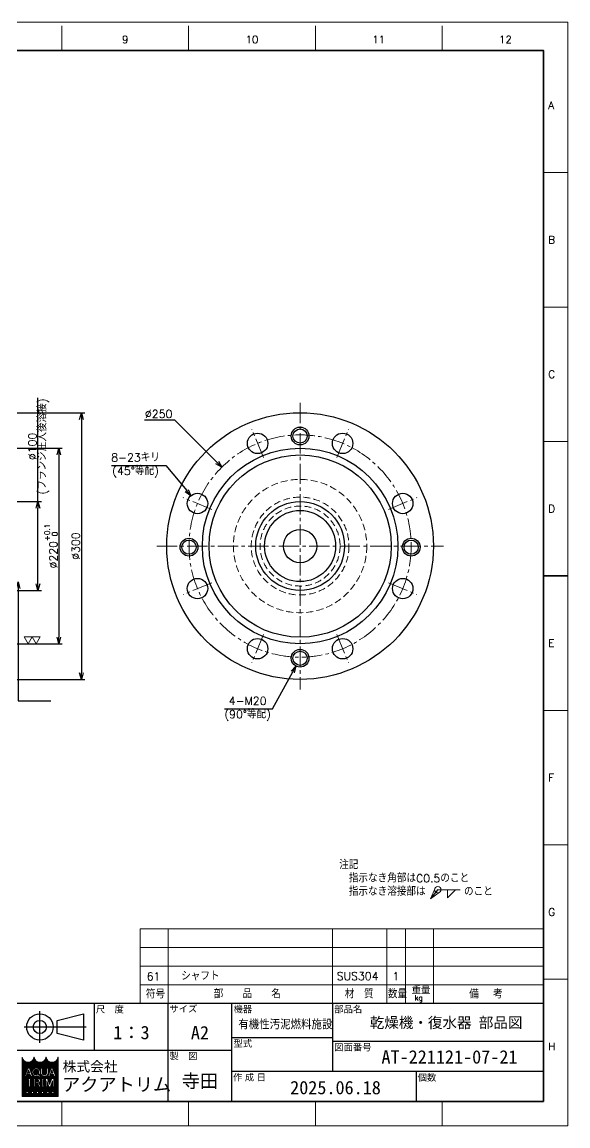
# Model space of a CAD drawing. Header units: millimetres. Extents: x 0 to 1764, y -17 to 1242.
# Drawn here: x 1150 to 1764, y 0 to 1242 of the extents above; entities that cross this region are included whole.
import ezdxf
from ezdxf.enums import TextEntityAlignment as Align

# ---------------------------------------------------------------- set-up
doc = ezdxf.new("R2010")
doc.units = ezdxf.units.MM
doc.header["$LTSCALE"] = 1.2
doc.header["$PDMODE"] = 99
doc.header["$PDSIZE"] = 1
doc.linetypes.add('CENTER2', pattern=[28.575, 19.05, -3.175, 3.175, -3.175])
doc.linetypes.add('HIDDEN', pattern=[9.525, 6.35, -3.175])
for name, color, linetype, lineweight in [('04_HIDDEN', 2, 'HIDDEN', 13), ('05_CENTER', 4, 'CENTER2', 13), ('07_TEXT', 3, 'Continuous', 13), ('08_DIM', 3, 'Continuous', 13), ('90_FRAME', 5, 'Continuous', 35)]:
    doc.layers.add(name, color=color, linetype=linetype, lineweight=lineweight)
doc.layers.add('91_BLANK', color=5, linetype='Continuous', lineweight=0, plot=False)
doc.styles.add('KSS_TXT', font='txt.shx', dxfattribs={"bigfont": 'extfont2.shx'})
doc.styles.add('MS_G', font='MS Gothic.ttf')
doc.styles.get("Standard").update_dxf_attribs({"font": 'txt.shx', "bigfont": 'extfont2.shx'})
doc.styles.add('表題用', font='MS PGothic.ttf')
doc.dimstyles.new('KSS_DIM', dxfattribs={"dimscale": 3, "dimtxt": 3, "dimasz": 2.5, "dimexe": 1.25, "dimexo": 0.625, "dimtad": 1, "dimdsep": 46, "dimtxsty": 'KSS_TXT', "dimblk": 'OPEN30', "dimcen": 0, "dimazin": 2, "dimtfac": 0.75, "dimtmove": 0, "dimatfit": 3, "dimldrblk": 'OPEN30', "dimfxl": 1.25, "dimtolj": 1, "dimarcsym": 0})
doc.dimstyles.new('KSS_DIM$3', dxfattribs={"dimscale": 3, "dimtxt": 3, "dimasz": 2.5, "dimexe": 1.25, "dimexo": 0.625, "dimtad": 1, "dimtih": 1, "dimtoh": 1, "dimdsep": 46, "dimtxsty": 'KSS_TXT', "dimblk": 'OPEN30', "dimcen": 0, "dimazin": 2, "dimtfac": 0.75, "dimtofl": 0, "dimtmove": 0, "dimatfit": 3, "dimldrblk": 'OPEN30', "dimfxl": 1.25, "dimtolj": 1, "dimarcsym": 0})

# ---------------------------------------------------------------- blocks, each defined once
blk = doc.blocks.new('_Open30')
at = {"color": 0, "linetype": 'ByBlock', "lineweight": -2}
for p, q in [((-1, 0.268), (0, 0)), ((0, 0), (-1, -0.268)), ((0, 0), (-1, 0))]:
    blk.add_line(p, q, dxfattribs=at)
blk = doc.blocks.new('*D187')
at = {"layer": '08_DIM', "color": 0, "lineweight": -2, "transparency": 16777216}
for p, q in [((1167.8, 702.2), (1167.8, 818.9)), ((1091.9, 702.2), (1171.6, 702.2)), ((1167.8, 609.7), (1167.8, 694.7)), ((1091.9, 602.2), (1171.6, 602.2))]:
    blk.add_line(p, q, dxfattribs=at)
at = {"layer": 'Defpoints', "color": 0, "transparency": 16777216}
for p in [(1090.1, 702.2), (1167.8, 702.2), (1090.1, 602.2)]:
    blk.add_point(p, dxfattribs=at)
at = {"layer": '08_DIM', "color": 0, "lineweight": -2, "transparency": 16777216, "xscale": 7.5, "yscale": 7.5, "zscale": 7.5}
for p, rotation in [((1167.8, 702.2), 90), ((1167.8, 602.2), 270)]:
    blk.add_blockref('_Open30', p, dxfattribs=dict(at, rotation=rotation))
at = {"layer": '08_DIM', "color": 0, "transparency": 16777216, "char_height": 9, "attachment_point": 5, "rotation": 90, "style": 'KSS_TXT'}
for s, insert in [('\\A1;(フランジ圧入後溶接)', (1174.2, 764.3)), ('\\A1;%%C100', (1161.5, 764.3))]:
    blk.add_mtext(s, dxfattribs=dict(at, insert=insert))
blk = doc.blocks.new('*D189')
at = {"layer": '08_DIM', "color": 0, "lineweight": -2, "transparency": 16777216}
for p, q in [((1083.9, 762.2), (1195.1, 762.2)), ((1191.3, 754.7), (1191.3, 549.7)), ((1083.9, 542.2), (1195.1, 542.2))]:
    blk.add_line(p, q, dxfattribs=at)
at = {"layer": 'Defpoints', "color": 0, "transparency": 16777216}
for p in [(1082.1, 762.2), (1082.1, 542.2), (1191.3, 542.2)]:
    blk.add_point(p, dxfattribs=at)
at = {"layer": '08_DIM', "color": 0, "lineweight": -2, "transparency": 16777216, "xscale": 7.5, "yscale": 7.5, "zscale": 7.5}
for p, rotation in [((1191.3, 762.2), 90), ((1191.3, 542.2), 270)]:
    blk.add_blockref('_Open30', p, dxfattribs=dict(at, rotation=rotation))
at = {"layer": '08_DIM', "color": 0, "transparency": 16777216, "insert": (1182.4, 652.2), "char_height": 9, "attachment_point": 5, "rotation": 90, "style": 'KSS_TXT'}
blk.add_mtext('%%C220{\\H6.000000;\\S+0.1^  0;}', dxfattribs=at)
blk = doc.blocks.new('*D190')
at = {"layer": '08_DIM', "color": 0, "lineweight": -2, "transparency": 16777216}
for p, q in [((1083.9, 802.2), (1220.4, 802.2)), ((1216.7, 794.7), (1216.7, 509.7)), ((1083.9, 502.2), (1220.4, 502.2))]:
    blk.add_line(p, q, dxfattribs=at)
at = {"layer": 'Defpoints', "color": 0, "transparency": 16777216}
for p in [(1082.1, 802.2), (1082.1, 502.2), (1216.7, 502.2)]:
    blk.add_point(p, dxfattribs=at)
at = {"layer": '08_DIM', "color": 0, "lineweight": -2, "transparency": 16777216, "xscale": 7.5, "yscale": 7.5, "zscale": 7.5}
for p, rotation in [((1216.7, 802.2), 90), ((1216.7, 502.2), 270)]:
    blk.add_blockref('_Open30', p, dxfattribs=dict(at, rotation=rotation))
at = {"layer": '08_DIM', "color": 0, "transparency": 16777216, "insert": (1210.3, 652.2), "char_height": 9, "attachment_point": 5, "rotation": 90, "style": 'KSS_TXT'}
blk.add_mtext('\\A1;%%C300', dxfattribs=at)
blk = doc.blocks.new('p1ba02')
for p, q in [((-1.5, 2.6), (1.5, 2.6)), ((0, 0), (-1.5, 2.6)), ((1.5, 2.6), (0, 0)), ((3, 0), (1.5, 2.6)), ((1.5, 2.6), (4.5, 2.6)), ((4.5, 2.6), (3, 0))]:
    blk.add_line(p, q)
blk = doc.blocks.new('Weld-line')
blk.add_line((0, 0), (1, 0))
blk = doc.blocks.new('Weld10-s5')
blk.add_circle((0, 0), 2)
blk = doc.blocks.new('Weld10-a1')
for p, q in [((5, 0), (0, 5)), ((0, 5), (0, 0)), ((0, 0), (5, 0))]:
    blk.add_line(p, q)
at = {"width": 0.9}
blk.add_attdef('S', text='', height=2.8, dxfattribs=at).set_placement((-2, 1), align=Align.RIGHT)
blk.add_attdef('L', (8, 1), '', height=2.8, dxfattribs=at)
blk = doc.blocks.new('*D208')
at = {"layer": '08_DIM', "color": 0, "lineweight": -2, "transparency": 16777216}
for p, q in [((1250.6, 742.8), (1311.5, 742.8)), ((1311.5, 742.8), (1335.1, 714.7))]:
    blk.add_line(p, q, dxfattribs=at)
at = {"layer": 'Defpoints', "color": 0, "transparency": 16777216}
for p in [(1339.9, 708.9), (1354.6, 691.3)]:
    blk.add_point(p, dxfattribs=at)
at = {"layer": '08_DIM', "color": 0, "lineweight": -2, "transparency": 16777216, "xscale": 7.5, "yscale": 7.5, "zscale": 7.5, "rotation": 309.9086686815551}
blk.add_blockref('_Open30', (1339.9, 708.9), dxfattribs=at)
at = {"layer": '08_DIM', "color": 0, "transparency": 16777216, "insert": (1277.6, 742.8), "char_height": 9, "attachment_point": 5, "style": 'KSS_TXT'}
blk.add_mtext('\\A1;8-23キリ\\P(45°等配)', dxfattribs=at)
blk = doc.blocks.new('*D209')
at = {"layer": '08_DIM', "color": 0, "lineweight": -2, "transparency": 16777216}
for p, q in [((1287.7, 794.4), (1321.5, 794.4)), ((1321.5, 794.4), (1369.3, 746.2))]:
    blk.add_line(p, q, dxfattribs=at)
at = {"layer": 'Defpoints', "color": 0, "transparency": 16777216}
for p in [(1374.6, 740.9), (1550.8, 563.6)]:
    blk.add_point(p, dxfattribs=at)
at = {"layer": '08_DIM', "color": 0, "lineweight": -2, "transparency": 16777216, "xscale": 7.5, "yscale": 7.5, "zscale": 7.5, "rotation": 314.8173472983893}
blk.add_blockref('_Open30', (1374.6, 740.9), dxfattribs=at)
at = {"layer": '08_DIM', "color": 0, "transparency": 16777216, "insert": (1303.6, 800.8), "char_height": 9, "attachment_point": 5, "style": 'KSS_TXT'}
blk.add_mtext('\\A1;%%C250', dxfattribs=at)
blk = doc.blocks.new('*D210')
at = {"layer": '08_DIM', "color": 0, "lineweight": -2, "transparency": 16777216}
for p, q in [((1431.8, 469.1), (1454.4, 510.6)), ((1377.5, 469.1), (1431.8, 469.1))]:
    blk.add_line(p, q, dxfattribs=at)
at = {"layer": 'Defpoints', "color": 0, "transparency": 16777216}
for p in [(1467.5, 534.8), (1457.9, 517.2)]:
    blk.add_point(p, dxfattribs=at)
at = {"layer": '08_DIM', "color": 0, "lineweight": -2, "transparency": 16777216, "xscale": 7.5, "yscale": 7.5, "zscale": 7.5, "rotation": 61.42667105902394}
blk.add_blockref('_Open30', (1457.9, 517.2), dxfattribs=at)
at = {"layer": '08_DIM', "color": 0, "transparency": 16777216, "insert": (1403.7, 469.1), "char_height": 9, "attachment_point": 5, "style": 'KSS_TXT'}
blk.add_mtext('\\A1;4-M20\\P(90°等配)', dxfattribs=at)
blk = doc.blocks.new('Jis_w20130906110600')
blk.add_blockref('Weld10-s5', (0, 0))
at = {"xscale": -1, "rotation": 180}
blk.add_blockref('Weld10-a1', (6, 0), dxfattribs=at)
at = {"layer": '08_DIM', "xscale": 14, "yscale": 14, "zscale": 14}
blk.add_blockref('Weld-line', (0, 0), dxfattribs=at)
at = {"style": 'KSS_TXT', "flags": 1}
blk.add_attdef('JISINFO', (0, 0), '', height=3, dxfattribs=at)
at = {"layer": '08_DIM'}
blk.add_leader([(-4.63, -5.77), (0, 0)], dimstyle='KSS_DIM', dxfattribs=at)

msp = doc.modelspace()

# ---------------------------------------------------------------- hatches: boundary and pattern name
at = {"layer": '90_FRAME', "lineweight": 5}
h = msp.add_hatch(dxfattribs=at)
h.set_pattern_fill('_USER', color=4, scale=0.9, angle=45, pattern_type=0)
h.set_pattern_definition([(45, (-709.2579, -11.2265), (-0.6363961, 0.6363961), [])])
edge = h.paths.add_edge_path()
edge.add_arc((1190.33, 77.307), 0.192, 90, 180)
edge.add_ellipse((1183.606, 77.307), major_axis=(-6.532, 0), ratio=0.88235294, start_angle=360, end_angle=540, ccw=False)
edge.add_arc((1176.882, 77.307), 0.192, 3.187318, 180)
edge.add_ellipse((1170.158, 77.307), major_axis=(-6.532, 0), ratio=0.88235294, start_angle=360, end_angle=540, ccw=False)
edge.add_arc((1163.433, 77.307), 0.192, 3.187318, 180)
edge.add_ellipse((1156.709, 77.307), major_axis=(-6.532, 0), ratio=0.88235294, start_angle=360, end_angle=540, ccw=False)
edge.add_arc((1149.985, 77.307), 0.192, 3.187318, 90)
edge.add_line((1149.985, 77.499), (1149.985, 33.119))
edge.add_line((1149.985, 33.119), (1190.33, 33.119))
edge.add_line((1190.33, 33.119), (1190.33, 77.499))
h.paths.add_polyline_path([(1156.491, 65.047), (1158.084, 65.047), (1161.706, 55.487), (1161.706, 55.441), (1159.981, 55.441), (1159.08, 57.973), (1155.533, 57.973), (1156.053, 59.433), (1158.56, 59.433), (1157.287, 63.007), (1154.593, 55.441), (1152.868, 55.441), (1152.868, 55.487)], flags=16)
edge = h.paths.add_edge_path(flags=16)
edge.add_ellipse((1165.715, 60.82), major_axis=(-4.419, 0), ratio=0.95652174, start_angle=180, end_angle=360, ccw=False)
edge.add_line((1170.134, 60.82), (1170.134, 59.667))
edge.add_ellipse((1165.715, 59.667), major_axis=(-4.419, 0), ratio=0.95652174, start_angle=143.33265, end_angle=180, ccw=False)
edge.add_line((1169.202, 57.071), (1167.964, 58.092))
edge.add_ellipse((1165.715, 59.781), major_axis=(2.818, 0), ratio=0.99503582, start_angle=-36.905754, end_angle=0)
edge.add_line((1168.533, 59.78), (1168.533, 60.707))
edge.add_ellipse((1165.715, 60.707), major_axis=(2.818, 0), ratio=0.99471826, start_angle=360, end_angle=540)
edge.add_line((1162.897, 60.707), (1162.897, 59.78))
edge.add_ellipse((1165.715, 59.781), major_axis=(2.818, 0), ratio=0.99503582, start_angle=-180, end_angle=-65.651022)
edge.add_line((1166.872, 57.224), (1166.087, 57.988))
edge.add_line((1166.087, 57.988), (1166.938, 58.891))
edge.add_line((1166.938, 58.891), (1170.497, 55.959))
edge.add_line((1170.497, 55.959), (1169.385, 54.779))
edge.add_line((1169.385, 54.779), (1168.049, 56.079))
edge.add_ellipse((1165.715, 59.667), major_axis=(-4.419, 0), ratio=0.95652174, start_angle=0, end_angle=123.036902, ccw=False)
edge.add_line((1161.296, 59.667), (1161.296, 60.82))
h.paths.add_polyline_path([(1161.992, 53.52), (1161.992, 52.175), (1159.11, 52.175, 0.41421356), (1158.918, 51.983), (1158.918, 43.914), (1157.189, 43.914), (1157.189, 51.983, 0.41421356), (1156.997, 52.175), (1154.115, 52.175), (1154.115, 53.52)], flags=16)
edge = h.paths.add_edge_path(flags=16)
edge.add_line((1163.087, 53.52), (1167.505, 53.52))
edge.add_ellipse((1167.505, 50.993), major_axis=(-3.101, 0), ratio=0.8148203, start_angle=115.670702, end_angle=270, ccw=False)
edge.add_arc((1167.981, 47.568), 1.256, 22.272952, 58.553113, ccw=False)
edge.add_line((1169.143, 48.044), (1170.799, 43.991))
edge.add_line((1170.799, 43.991), (1170.799, 43.914))
edge.add_line((1170.799, 43.914), (1168.935, 43.914))
edge.add_line((1168.935, 43.914), (1167.473, 47.984))
edge.add_arc((1166.76, 47.697), 0.768, 21.928298, 90)
edge.add_line((1166.76, 48.466), (1164.873, 48.466))
edge.add_line((1164.873, 48.466), (1164.873, 49.811))
edge.add_line((1164.873, 49.811), (1167.736, 49.811))
edge.add_arc((1167.695, 50.993), 1.183, 271.997057, 448.002943)
edge.add_line((1167.736, 52.175), (1164.816, 52.175))
edge.add_line((1164.816, 52.175), (1164.816, 43.914))
edge.add_line((1164.816, 43.914), (1163.087, 43.914))
edge.add_line((1163.087, 43.914), (1163.087, 53.52))
h.paths.add_polyline_path([(1171.022, 65.047), (1172.751, 65.047), (1172.751, 59.667, 0.17503056), (1173.514, 57.466, 0.25714961), (1176.599, 57.466, 0.17503056), (1177.362, 59.667), (1177.362, 65.047), (1179.091, 65.047), (1179.091, 59.32, -0.37939124), (1175.345, 55.441), (1174.768, 55.441, -0.37939124), (1171.022, 59.32)], flags=16)
h.paths.add_polyline_path([(1172.256, 53.52), (1174.369, 53.52), (1174.369, 52.175, 0.41421356), (1174.177, 51.983), (1174.177, 45.451, 0.41421356), (1174.369, 45.259), (1174.369, 43.914), (1172.256, 43.914), (1172.256, 45.259, 0.41421356), (1172.448, 45.451), (1172.448, 51.983, 0.41421356), (1172.256, 52.175)], flags=16)
h.paths.add_polyline_path([(1176.1, 53.52), (1178.609, 53.52), (1180.903, 46.543), (1183.197, 53.52), (1185.708, 53.52), (1185.708, 43.914), (1183.978, 43.914), (1183.978, 50.638), (1181.768, 43.914), (1180.038, 43.914), (1177.827, 50.638), (1177.829, 43.914), (1176.1, 43.914)], flags=16)
h.paths.add_polyline_path([(1182.616, 65.047), (1184.209, 65.047), (1187.831, 55.487), (1187.831, 55.441), (1186.106, 55.441), (1185.205, 57.973), (1181.658, 57.973), (1182.178, 59.433), (1184.685, 59.433), (1183.412, 63.007), (1180.718, 55.441), (1178.994, 55.441), (1178.994, 55.487)], flags=16)
h.paths.add_polyline_path([(1154.596, 38.883), (1156.901, 38.883), (1156.901, 36.577), (1154.596, 36.577)], flags=16)
h.paths.add_polyline_path([(1160.36, 38.883), (1162.665, 38.883), (1162.665, 36.577), (1160.36, 36.577)], flags=16)
h.paths.add_polyline_path([(1166.123, 38.883), (1168.429, 38.883), (1168.429, 36.577), (1166.123, 36.577)], flags=16)
h.paths.add_polyline_path([(1171.887, 38.883), (1174.192, 38.883), (1174.192, 36.577), (1171.887, 36.577)], flags=16)
h.paths.add_polyline_path([(1177.65, 38.883), (1179.956, 38.883), (1179.956, 36.577), (1177.65, 36.577)], flags=16)
h.paths.add_polyline_path([(1183.414, 38.883), (1185.719, 38.883), (1185.719, 36.577), (1183.414, 36.577)], flags=16)

# ---------------------------------------------------------------- linework, layer by layer
at = {"color": 0}
for centre, radius in [((1462.73, 652.259), 150), ((1462.73, 776), 10), ((1462.73, 776), 8), ((1414.894, 767.744), 11.5), ((1510.565, 767.744), 11.5), ((1462.73, 652.259), 110), ((1462.73, 652.259), 102.5), ((1347.245, 700.094), 11.5), ((1578.215, 700.094), 11.5), ((1462.73, 652.259), 50), ((1462.73, 652.259), 40), ((1462.73, 652.259), 18.75), ((1337.73, 651), 10), ((1337.73, 651), 8), ((1587.73, 651), 10), ((1587.73, 651), 8), ((1347.245, 604.423), 11.5), ((1578.215, 604.423), 11.5), ((1414.894, 536.774), 11.5), ((1510.565, 536.774), 11.5), ((1462.73, 526), 10), ((1462.73, 526), 8)]:
    msp.add_circle(centre, radius, dxfattribs=at)
at = {"layer": '04_HIDDEN'}
for radius in [75, 55, 45]:
    msp.add_circle((1462.73, 652.259), radius, dxfattribs=at)
at = {"layer": '05_CENTER'}
for p, q in [((1462.73, 813.487), (1462.73, 491.031)), ((1421.53, 751.723), (1408.258, 783.765)), ((1503.929, 751.723), (1517.201, 783.765)), ((1363.266, 693.458), (1331.224, 706.73)), ((1562.193, 693.458), (1594.236, 706.73)), ((1301.502, 652.259), (1623.958, 652.259)), ((1363.266, 611.06), (1331.224, 597.787)), ((1562.193, 611.06), (1594.236, 597.787)), ((1421.53, 552.795), (1408.258, 520.753)), ((1503.929, 552.795), (1517.201, 520.753))]:
    msp.add_line(p, q, dxfattribs=at)
msp.add_circle((1462.73, 652.259), 125, dxfattribs=at)
at = {"layer": '90_FRAME', "color": 4, "lineweight": 13}
for p, q in [((1194.737, 1209.75), (1194.737, 1237.359)), ((1337.305, 1209.75), (1337.305, 1237.359)), ((1479.873, 1209.75), (1479.873, 1237.359)), ((1622.441, 1209.75), (1622.441, 1237.359)), ((1764.068, 1072.29), (1736.459, 1072.29)), ((1764.068, 921.066), (1736.459, 921.066)), ((1764.068, 769.842), (1736.459, 769.842)), ((1764.068, 467.394), (1736.459, 467.394)), ((1764.068, 316.17), (1736.459, 316.17)), ((1282.795, 221.8), (1282.795, 137.8)), ((1282.795, 221.8), (1736.459, 221.8)), ((1314.295, 221.8), (1314.295, 137.8)), ((1499.066, 221.8), (1499.066, 137.8)), ((1560.398, 221.8), (1560.398, 137.8)), ((1581.398, 221.8), (1581.398, 137.8)), ((1612.898, 221.8), (1612.898, 137.8)), ((1282.795, 200.8), (1736.459, 200.8)), ((1282.795, 179.8), (1736.459, 179.8)), ((1764.068, 164.946), (1736.459, 164.946)), ((1282.795, 158.8), (1736.459, 158.8)), ((1194.737, 0), (1194.737, 27.485)), ((1337.305, 0), (1337.305, 27.485)), ((1479.873, 0), (1479.873, 27.485)), ((1622.441, 0), (1622.441, 27.485))]:
    msp.add_line(p, q, dxfattribs=at)
at = {"layer": '90_FRAME'}
msp.add_line((1764.068, 618.618), (1736.459, 618.618), dxfattribs=at)
at = {"layer": '90_FRAME', "color": 0, "lineweight": 25}
for p, q in [((1231.559, 84.764), (1231.559, 137.8)), ((1314.295, 27.485), (1314.295, 137.8)), ((1385.78, 27.485), (1385.78, 137.8)), ((1499.066, 137.8), (1499.066, 61.428)), ((1169.931, 93.462), (1169.931, 129.102)), ((1152.111, 111.282), (1221.906, 111.282)), ((1385.78, 99.614), (1499.066, 99.614)), ((1499.066, 95.371), (1736.459, 95.371)), ((1385.78, 84.764), (1142.459, 84.764)), ((1385.78, 61.428), (1736.459, 61.428)), ((1593.187, 61.428), (1593.187, 27.485))]:
    msp.add_line(p, q, dxfattribs=at)
at = {"layer": '90_FRAME', "color": 4, "lineweight": 5}
for p, q in [((1149.985, 33.119), (1149.985, 77.499)), ((1190.33, 77.499), (1190.33, 33.119)), ((1152.868, 55.487), (1156.491, 65.047)), ((1154.593, 55.441), (1157.287, 63.007)), ((1156.491, 65.047), (1158.084, 65.047)), ((1158.56, 59.433), (1157.287, 63.007)), ((1161.706, 55.487), (1158.084, 65.047)), ((1171.022, 59.32), (1171.022, 65.047)), ((1172.751, 65.047), (1171.022, 65.047)), ((1172.751, 59.667), (1172.751, 65.047)), ((1177.362, 59.667), (1177.362, 65.047)), ((1177.362, 65.047), (1179.091, 65.047)), ((1178.994, 55.487), (1182.616, 65.047)), ((1179.091, 59.32), (1179.091, 65.047)), ((1180.718, 55.441), (1183.412, 63.007)), ((1182.616, 65.047), (1184.209, 65.047)), ((1184.685, 59.433), (1183.412, 63.007)), ((1187.831, 55.487), (1184.209, 65.047)), ((1152.868, 55.441), (1152.868, 55.487)), ((1152.868, 55.487), (1152.868, 55.487)), ((1152.868, 55.441), (1152.868, 55.487)), ((1152.868, 55.441), (1154.593, 55.441)), ((1154.115, 53.52), (1161.992, 53.52)), ((1154.115, 53.52), (1154.115, 52.175)), ((1154.115, 52.175), (1156.997, 52.175)), ((1155.533, 57.973), (1156.053, 59.433)), ((1155.533, 57.973), (1159.08, 57.973)), ((1156.053, 59.433), (1158.56, 59.433)), ((1157.189, 43.914), (1157.189, 51.983)), ((1158.918, 43.914), (1158.918, 51.983)), ((1159.981, 55.441), (1159.08, 57.973)), ((1159.11, 52.175), (1161.992, 52.175)), ((1161.706, 55.441), (1159.981, 55.441)), ((1161.296, 60.82), (1161.296, 59.667)), ((1161.706, 55.441), (1161.706, 55.487)), ((1161.992, 53.52), (1161.992, 52.175)), ((1162.897, 60.707), (1162.897, 59.785)), ((1163.087, 53.52), (1163.087, 43.914)), ((1163.087, 53.52), (1167.505, 53.52)), ((1164.816, 43.914), (1164.816, 52.175)), ((1164.816, 52.175), (1167.736, 52.175)), ((1164.873, 48.466), (1164.873, 49.811)), ((1164.873, 49.811), (1167.736, 49.811)), ((1166.087, 57.988), (1166.938, 58.891)), ((1166.087, 57.988), (1166.872, 57.224)), ((1166.938, 58.891), (1170.497, 55.959)), ((1167.964, 58.092), (1169.202, 57.071)), ((1168.049, 56.079), (1169.385, 54.779)), ((1168.533, 60.707), (1168.533, 59.785)), ((1169.385, 54.779), (1170.497, 55.959)), ((1170.134, 60.82), (1170.134, 59.667)), ((1172.256, 53.52), (1174.369, 53.52)), ((1172.256, 53.52), (1172.256, 52.175)), ((1172.448, 45.451), (1172.448, 51.983)), ((1174.177, 45.451), (1174.177, 51.983)), ((1174.369, 53.52), (1174.369, 52.175)), ((1175.345, 55.441), (1174.768, 55.441)), ((1176.1, 53.52), (1176.1, 43.914)), ((1176.1, 53.52), (1178.609, 53.52)), ((1177.829, 43.914), (1177.827, 50.638)), ((1180.038, 43.914), (1177.827, 50.638)), ((1180.903, 46.543), (1178.609, 53.52)), ((1178.994, 55.441), (1178.994, 55.487)), ((1178.994, 55.487), (1178.994, 55.487)), ((1178.994, 55.441), (1178.994, 55.487)), ((1178.994, 55.441), (1180.718, 55.441)), ((1180.903, 46.543), (1183.197, 53.52)), ((1181.658, 57.973), (1182.178, 59.433)), ((1181.658, 57.973), (1185.205, 57.973)), ((1181.768, 43.914), (1183.978, 50.638)), ((1182.178, 59.433), (1184.685, 59.433)), ((1185.708, 53.52), (1183.197, 53.52)), ((1183.978, 50.638), (1183.978, 43.914)), ((1186.106, 55.441), (1185.205, 57.973)), ((1185.708, 43.914), (1185.708, 53.52)), ((1187.831, 55.441), (1186.106, 55.441)), ((1187.831, 55.441), (1187.831, 55.487)), ((1154.596, 38.883), (1156.901, 38.883)), ((1154.596, 38.883), (1154.596, 36.577)), ((1156.901, 38.883), (1156.901, 36.577)), ((1157.189, 43.914), (1158.918, 43.914)), ((1160.36, 38.883), (1162.665, 38.883)), ((1160.36, 38.883), (1160.36, 36.577)), ((1162.665, 38.883), (1162.665, 36.577)), ((1163.087, 43.914), (1164.816, 43.914)), ((1164.873, 48.466), (1166.76, 48.466)), ((1166.123, 38.883), (1168.429, 38.883)), ((1166.123, 38.883), (1166.123, 36.577)), ((1167.473, 47.984), (1168.935, 43.914)), ((1168.429, 38.883), (1168.429, 36.577)), ((1168.935, 43.914), (1170.799, 43.914)), ((1169.143, 48.044), (1170.799, 43.991)), ((1170.799, 43.991), (1170.799, 43.914)), ((1171.887, 38.883), (1174.192, 38.883)), ((1171.887, 38.883), (1171.887, 36.577)), ((1172.256, 43.914), (1172.256, 45.259)), ((1172.256, 43.914), (1174.369, 43.914)), ((1174.192, 38.883), (1174.192, 36.577)), ((1174.369, 43.914), (1174.369, 45.259)), ((1176.1, 43.914), (1177.829, 43.914)), ((1177.65, 38.883), (1179.956, 38.883)), ((1177.65, 38.883), (1177.65, 36.577)), ((1179.956, 38.883), (1179.956, 36.577)), ((1180.038, 43.914), (1181.768, 43.914)), ((1185.719, 38.883), (1183.414, 38.883)), ((1183.414, 38.883), (1183.414, 36.577)), ((1183.978, 43.914), (1185.708, 43.914)), ((1185.719, 38.883), (1185.719, 36.577)), ((1190.33, 33.119), (1149.985, 33.119)), ((1156.901, 36.577), (1154.596, 36.577)), ((1162.665, 36.577), (1160.36, 36.577)), ((1168.429, 36.577), (1166.123, 36.577)), ((1174.192, 36.577), (1171.887, 36.577)), ((1179.956, 36.577), (1177.65, 36.577)), ((1183.414, 36.577), (1185.719, 36.577))]:
    msp.add_line(p, q, dxfattribs=at)
at = {"layer": '90_FRAME'}
msp.add_lwpolyline([(82.742, 27.485), (1736.459, 27.485), (1736.459, 1209.75), (82.742, 1209.75)], close=True, dxfattribs=at)
at = {"layer": '90_FRAME', "color": 0, "lineweight": 25}
msp.add_lwpolyline([(1142.459, 27.485), (1736.459, 27.485), (1736.459, 137.8), (1142.459, 137.8)], close=True, dxfattribs=at)
msp.add_lwpolyline([(1189.236, 118.707), (1218.936, 126.132), (1218.936, 96.432), (1189.236, 103.857), (1189.236, 118.707)], dxfattribs=at)
for radius in [14.85, 7.425]:
    msp.add_circle((1169.931, 111.282), radius, dxfattribs=at)
at = {"layer": '90_FRAME', "color": 4, "lineweight": 5}
for centre, radius, start, end in [((1149.985, 77.307), 0.192, 0, 90), ((1163.433, 77.307), 0.192, 0, 180), ((1163.433, 77.307), 0.192, 0, 90), ((1176.882, 77.307), 0.192, 0, 180), ((1190.33, 77.307), 0.192, 90, 180), ((1156.997, 51.983), 0.192, 0, 90), ((1159.11, 51.983), 0.192, 90, 180), ((1167.695, 50.993), 1.183, 271.997057, 88.002943), ((1175.083, 59.494), 4.065, 182.450031, 265.555257), ((1172.256, 51.983), 0.192, 0, 90), ((1176.181, 59.623), 3.43, 179.252794, 218.964572), ((1175.056, 60.267), 3.198, 241.157728, 298.842272), ((1174.369, 51.983), 0.192, 90, 180), ((1175.029, 59.494), 4.065, 274.444743, 357.549969), ((1173.932, 59.623), 3.43, 321.035428, 0.747206), ((1166.76, 47.697), 0.768, 21.928298, 90), ((1167.981, 47.568), 1.256, 22.272952, 58.553113), ((1172.256, 45.451), 0.192, 270, 0), ((1174.369, 45.451), 0.192, 180, 270)]:
    msp.add_arc(centre, radius, start, end, dxfattribs=at)
for centre, major_axis, ratio, start_param, end_param in [((1156.709, 77.307), (-6.532, 0), 0.88235294, 6.28318531, 9.42477796), ((1170.158, 77.307), (-6.532, 0), 0.88235294, 6.28318531, 9.42477796), ((1183.606, 77.307), (-6.532, 0), 0.88235294, 6.28318531, 9.42477796), ((1165.715, 60.82), (-4.419, 0), 0.95652174, 3.14159265, 6.28318531), ((1165.715, 60.707), (2.818, 0), 0.99471826, 6.28318531, 9.42477796), ((1167.505, 50.993), (-3.101, 0), 0.8148203, 1.94406945, 4.71238898)]:
    msp.add_ellipse(centre, major_axis=major_axis, ratio=ratio, start_param=start_param, end_param=end_param, dxfattribs=at)
at = {"layer": '90_FRAME', "color": 4, "lineweight": 5, "extrusion": (0, 0, -1)}
for centre, major_axis, ratio, start_param, end_param in [((1165.715, 59.667), (-4.419, 0), 0.95652174, 4.15591475, 6.28318531), ((1165.715, 59.781), (2.818, 0), 0.99503582, 7.43087802, 9.42477796), ((1165.715, 59.781), (2.818, 0), 0.99503582, 6.28318531, 6.92970349), ((1165.715, 59.667), (-4.419, 0), 0.95652174, 3.14159265, 3.80298072)]:
    msp.add_ellipse(centre, major_axis=major_axis, ratio=ratio, start_param=start_param, end_param=end_param, dxfattribs=at)
at = {"layer": '91_BLANK'}
msp.add_lwpolyline([(0, 0), (1764.068, 0), (1764.068, 1241.619), (0, 1241.619)], close=True, dxfattribs=at)

# ---------------------------------------------------------------- block references
at = {"layer": '08_DIM'}
for name, p, xscale, yscale, zscale in [('p1ba02', (1156.699, 542.181), 3, 3, 3), ('Jis_w20130906110600', (1617.631, 265.74), 1.799999999999999, 1.799999999999999, 1.799999999999999)]:
    msp.add_blockref(name, p, dxfattribs=dict(at, xscale=xscale, yscale=yscale, zscale=zscale))

# ---------------------------------------------------------------- texts
at = {"layer": '07_TEXT', "ltscale": 2, "insert": (1506.725, 298.04), "char_height": 9, "attachment_point": 1}
msp.add_mtext_dynamic_manual_height_columns('注記\\P\u3000指示なき角部はC0.5のこと\\P\u3000指示なき溶接部は\u3000\u3000\u3000\u3000のこと', width=181.84158, gutter_width=15, heights=[0], dxfattribs=at)
at = {"layer": '90_FRAME', "color": 0, "lineweight": 13, "style": 'KSS_TXT'}
for s, p in [('9', (1266.021, 1215.249)), ('10', (1408.589, 1215.249)), ('11', (1551.157, 1215.249)), ('12', (1693.725, 1215.249))]:
    msp.add_text(s, height=8.52, dxfattribs=at).set_placement(p, align=Align.BOTTOM_CENTER)
for s, p in [('A', (1741.947, 1147.902)), ('B', (1741.947, 996.678)), ('C', (1741.947, 845.454)), ('D', (1741.947, 694.23)), ('E', (1741.947, 543.006)), ('F', (1741.947, 391.782)), ('G', (1741.947, 240.558)), ('H', (1741.947, 89.334))]:
    msp.add_text(s, height=8.52, dxfattribs=at).set_placement(p, align=Align.MIDDLE_LEFT)
at = {"layer": '90_FRAME', "color": 3, "lineweight": 13}
for s, p in [('61', (1297.772, 168.167)), ('1', (1570.491, 168.318))]:
    msp.add_text(s, height=9, dxfattribs=at).set_placement(p, align=Align.MIDDLE_CENTER)
for s, height, p in [('シャフト', 9, (1328.925, 163.898)), ('SUS304', 9, (1503.9, 164.018)), ('符号', 9, (1289.209, 143.519)), ('部\u3000\u3000品\u3000\u3000名', 9, (1365.505, 143.846)), ('材\u3000質', 9, (1513.071, 143.738)), ('数量', 9, (1561.501, 143.67)), ('重量', 7.5, (1588.258, 148.578)), ('備  考', 9, (1653.04, 143.519)), ('kg', 6, (1591.573, 141.24))]:
    msp.add_text(s, height=height, dxfattribs=at).set_placement(p)
at = {"layer": '90_FRAME', "color": 0, "style": '表題用'}
for s, p in [('サイズ', (1315.64, 131.716)), ('尺\u3000度', (1232.904, 131.157)), ('機器', (1387.819, 131.281)), ('部品名', (1501.105, 131.281)), ('型式', (1387.819, 92.72)), ('図面番号', (1501.105, 88.477)), ('製\u3000図', (1315.64, 78.681)), ('作 成 日', (1387.301, 54.624)), ('個数', (1594.969, 54.417))]:
    msp.add_text(s, height=7.5, dxfattribs=at).set_placement(p, align=Align.MIDDLE_LEFT)
at = {"layer": '90_FRAME', "color": 0, "style": 'MS_G'}
msp.add_text('A2', height=15, dxfattribs=at).set_placement((1350.037, 104.918), align=Align.MIDDLE)
at = {"layer": '90_FRAME', "color": 0, "style": 'MS_G', "width": 0.9}
msp.add_text('有機性汚泥燃料施設', height=9.6, dxfattribs=at).set_placement((1393.103, 109.737))
at = {"layer": '90_FRAME', "color": 0, "style": 'MS_G'}
msp.add_text('乾燥機・復水器 部品図', height=12, dxfattribs=at).set_placement((1626.988, 110.167), align=Align.CENTER)
for s, p in [('AT-221121-07-21', (1554.25, 70.159)), ('2025.06.18', (1451.534, 35.633))]:
    msp.add_text(s, height=15, dxfattribs=at).set_placement(p)
at = {"layer": '90_FRAME', "color": 4, "style": 'MS_G'}
msp.add_text('株式会社', height=11.3412, dxfattribs=at).set_placement((1226.509, 66.858), align=Align.MIDDLE_CENTER)
msp.add_text('アクアトリム', height=15, dxfattribs=at).set_placement((1194.945, 39.159))
at = {"layer": '90_FRAME', "color": 0, "style": 'MS_G'}
for tag, p in [('1：3', (1272.927, 104.918)), ('寺田', (1350.037, 50.821))]:
    msp.add_attdef(tag, text='', height=15, dxfattribs=at).set_placement(p, align=Align.MIDDLE)

# ---------------------------------------------------------------- dimensions: what is measured, and where the dimension line sits
at = {"layer": '08_DIM'}
for base, p1, p2, angle, override, picture, middle in [((1167.83, 702.181), (1090.059, 602.181), (1090.059, 702.181), 270, {"dimpost": '\\X(フランジ圧入後溶接)', "dimarcsym": 1}, '*D187', (1161.455, 764.281)), ((1216.661, 502.181), (1082.059, 802.181), (1082.059, 502.181), 90, {"dimarcsym": 1}, '*D190', (1210.286, 652.181)), ((1191.317, 542.181), (1082.059, 762.181), (1082.059, 542.181), 90, {"dimpost": '', "dimtol": 1, "dimlim": 0, "dimtp": 0.1, "dimtm": 0, "dimtfac": 0.666667, "dimtdec": 2, "dimtolj": 0, "dimtzin": 8, "dimarcsym": 1}, '*D189', (1182.442, 652.181))]:
    dim = msp.add_linear_dim(base=base, p1=p1, p2=p2, angle=angle, text='%%C<>', dimstyle='KSS_DIM', override=override, dxfattribs=at)
    dim.commit()
    dim.dimension.update_dxf_attribs({"geometry": picture, "text_midpoint": middle})
dim = msp.add_diameter_dim_2p(p1=(1550.836, 563.589), p2=(1374.623, 740.929), dimstyle='KSS_DIM$3', override={"dimpost": '%%C<>'}, dxfattribs=at)
dim.commit()
dim.dimension.update_dxf_attribs({"geometry": '*D209', "text_midpoint": (1303.638, 794.41), "dimtype": 163})
for p1, p2, text, override, picture, middle in [((1354.623, 691.273), (1339.867, 708.916), '8-<>', {"dimpost": '<>キリ\\X(45°等配)', "dimtix": 1, "dimarcsym": 1}, '*D208', (1277.573, 742.774)), ((1467.512, 534.783), (1457.947, 517.218), '4-M<>', {"dimpost": '<>\\X(90°等配)'}, '*D210', (1403.711, 469.141))]:
    dim = msp.add_diameter_dim_2p(p1=p1, p2=p2, text=text, dimstyle='KSS_DIM$3', override=override, dxfattribs=at)
    dim.commit()
    dim.dimension.update_dxf_attribs({"geometry": picture, "text_midpoint": middle, "dimtype": 163})

# ---------------------------------------------------------------- leaders
msp.add_leader([(1145.494, 612.181), (1145.494, 478.234), (1182.374, 478.234)], dimstyle='KSS_DIM', override={"dimarcsym": 1}, dxfattribs=at)

doc.saveas('drawing.dxf')
